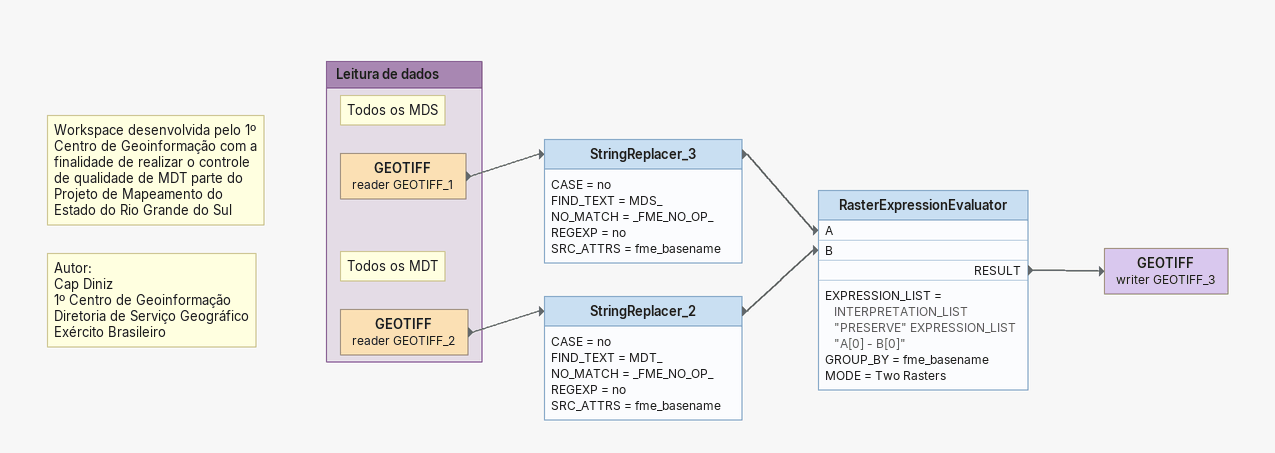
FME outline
Note: Workspace desenvolvida pelo 1º Centro de Geoinformação com a finalidade de realizar o controle de qualidade de MDT parte do Projeto de Mapeamento do Estado do Rio Grande do Sul
Note: Autor: / Cap Diniz / 1º Centro de Geoinformação / Diretoria de Serviço Geográfico / Exército Brasileiro
StringReplacer_3
    CASE = no
    FIND_TEXT = MDS_
    NO_MATCH = _FME_NO_OP_
    REGEXP = no
    SRC_ATTRS = fme_basename
    -> RasterExpressionEvaluator [A]
StringReplacer_2
    CASE = no
    FIND_TEXT = MDT_
    NO_MATCH = _FME_NO_OP_
    REGEXP = no
    SRC_ATTRS = fme_basename
    -> RasterExpressionEvaluator [B]
RasterExpressionEvaluator
    EXPRESSION_LIST = INTERPRETATION_LIST "PRESERVE" EXPRESSION_LIST "A[0] - B[0]"
    GROUP_BY = fme_basename
    MODE = Two Rasters
    RESULT -> GEOTIFF (writer GEOTIFF_3)
GEOTIFF (writer GEOTIFF_3)

Bookmark: Leitura de dados
Note: Todos os MDS
GEOTIFF (reader GEOTIFF_1)
    -> StringReplacer_3
Note: Todos os MDT
GEOTIFF (reader GEOTIFF_2)
    -> StringReplacer_2
